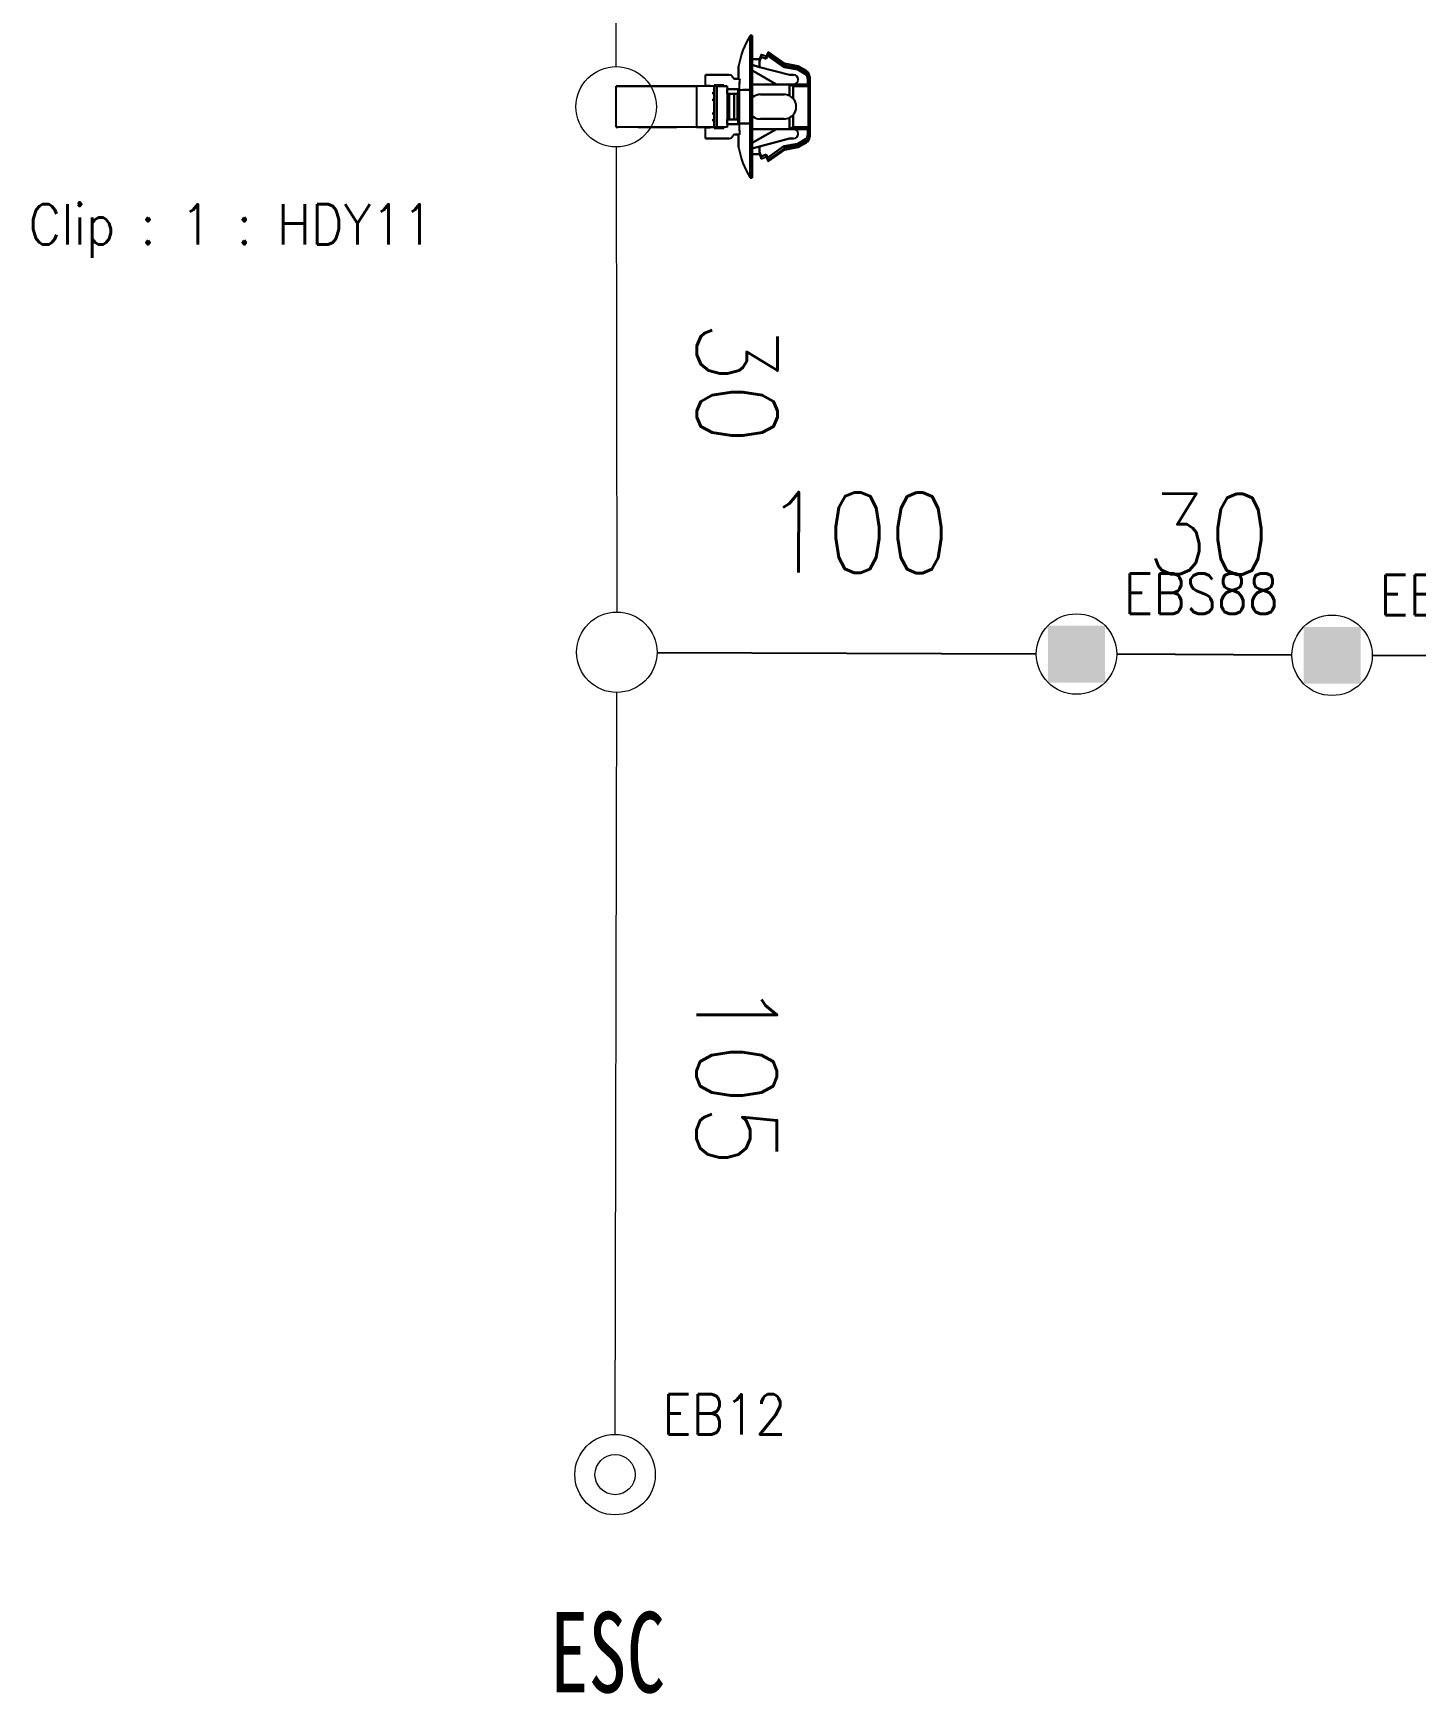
# Model space of a CAD drawing. Header units: inches. Extents: x 47316 to 59086, y 3141 to 11743.
# Drawn here: x 54263.9 to 54349.8, y 9567 to 9670.2 of the extents above; entities that cross this region are included whole.
import ezdxf

# ---------------------------------------------------------------- set-up
doc = ezdxf.new("R2010")
doc.units = ezdxf.units.IN
doc.header["$MEASUREMENT"] = 0
doc.styles.add('MtX_FangSong_GB2312', font='')
doc.styles.get("Standard").update_dxf_attribs({"font": ''})
doc.styles.get('MtX_FangSong_GB2312').set_extended_font_data('FangSong_GB2312')
doc.styles.get('Standard').set_extended_font_data('SimSun')
doc.linetypes.add('_VH_FELT_TAPE', pattern='A,0.4,-0.7,["FELT",Standard,S=0.3,R=0,X=-0.5,Y=-0.15],-0.7', length=1.8)

msp = doc.modelspace()

# ---------------------------------------------------------------- linework, layer by layer
at = {"color": 0, "linetype": '_VH_FELT_TAPE', "lineweight": 15, "ltscale": 5}
for p, q in [((54300.08, 9668.14), (54300.01, 9697.7)), ((54300.08, 9663.14), (54300.12, 9634.23)), ((54300.01, 9583.11), (54300.12, 9629.23))]:
    msp.add_line(p, q, dxfattribs=at)
at = {"color": 7, "ltscale": 0.2}
for p, q in [((54308.4, 9666.69), (54308.4, 9670.06)), ((54308.4, 9666.69), (54308.4, 9670.06)), ((54308.53, 9666.69), (54308.53, 9670.06)), ((54308.53, 9670.06), (54308.53, 9666.69)), ((54308.4, 9661.22), (54308.4, 9664.59)), ((54308.4, 9664.59), (54308.4, 9661.22)), ((54308.53, 9664.59), (54308.53, 9661.22)), ((54308.53, 9664.59), (54308.53, 9661.22))]:
    msp.add_line(p, q, dxfattribs=at)
at = {"color": 7, "ltscale": 0.0075}
for p, q in [((54308.4, 9670.06), (54308.53, 9670.06)), ((54308.53, 9670.06), (54308.4, 9670.06)), ((54311.98, 9667.38), (54312.11, 9667.38)), ((54311.98, 9667.38), (54312.11, 9667.38)), ((54312.11, 9667.03), (54311.98, 9667.03)), ((54306.17, 9666.48), (54306.05, 9666.48)), ((54306.05, 9666.48), (54306.17, 9666.48)), ((54306.05, 9666.06), (54306.17, 9666.06)), ((54306.17, 9666.06), (54306.05, 9666.06)), ((54308.4, 9666.69), (54308.53, 9666.69)), ((54308.53, 9666.69), (54308.4, 9666.69)), ((54306.17, 9665.22), (54306.05, 9665.22)), ((54306.05, 9665.22), (54306.17, 9665.22)), ((54306.05, 9664.8), (54306.17, 9664.8)), ((54306.17, 9664.8), (54306.05, 9664.8)), ((54308.53, 9664.59), (54308.4, 9664.59)), ((54308.4, 9664.59), (54308.53, 9664.59)), ((54312.11, 9663.9), (54311.98, 9663.9)), ((54312.11, 9663.9), (54311.98, 9663.9)), ((54308.4, 9661.22), (54308.53, 9661.22)), ((54308.53, 9661.22), (54308.4, 9661.22))]:
    msp.add_line(p, q, dxfattribs=at)
at = {"color": 7, "ltscale": 0.087396}
for p, q in [((54308.53, 9670.06), (54308.53, 9668.59)), ((54308.53, 9661.22), (54308.53, 9662.69)), ((54308.53, 9661.22), (54308.53, 9662.69))]:
    msp.add_line(p, q, dxfattribs=at)
at = {"color": 7, "ltscale": 0.0875}
for p, q in [((54308.53, 9668.59), (54308.53, 9670.06)), ((54310.51, 9666.4), (54309.04, 9666.4)), ((54309.04, 9666.4), (54310.51, 9666.4)), ((54309.04, 9664.88), (54310.51, 9664.88)), ((54310.51, 9664.88), (54309.04, 9664.88)), ((54310.51, 9664.88), (54309.04, 9664.88))]:
    msp.add_line(p, q, dxfattribs=at)
at = {"color": 7, "ltscale": 0.047501}
for p, q in [((54307.69, 9668.17), (54307.69, 9667.37)), ((54307.69, 9667.37), (54307.69, 9668.17)), ((54307.69, 9663.92), (54307.69, 9663.12)), ((54307.69, 9663.12), (54307.69, 9663.92))]:
    msp.add_line(p, q, dxfattribs=at)
at = {"color": 7, "ltscale": 0.027499}
for p, q in [((54308.99, 9668.59), (54308.53, 9668.59)), ((54308.53, 9668.59), (54308.99, 9668.59)), ((54308.99, 9662.7), (54308.53, 9662.7)), ((54308.53, 9662.7), (54308.99, 9662.7))]:
    msp.add_line(p, q, dxfattribs=at)
at = {"color": 7, "ltscale": 0.028456}
for p, q in [((54308.99, 9668.11), (54308.53, 9668.24)), ((54308.53, 9668.24), (54308.99, 9668.11)), ((54308.99, 9663.17), (54308.53, 9663.05)), ((54308.53, 9663.05), (54308.99, 9663.17))]:
    msp.add_line(p, q, dxfattribs=at)
at = {"color": 7, "ltscale": 0.020602}
for p, q in [((54308.53, 9668.24), (54308.53, 9667.89)), ((54308.53, 9663.05), (54308.53, 9663.39)), ((54308.53, 9663.05), (54308.53, 9663.39))]:
    msp.add_line(p, q, dxfattribs=at)
at = {"color": 7, "ltscale": 0.020749}
msp.add_line((54308.53, 9667.89), (54308.53, 9668.24), dxfattribs=at)
at = {"color": 7, "ltscale": 0.018183}
msp.add_line((54309.08, 9668.88), (54308.99, 9668.59), dxfattribs=at)
at = {"color": 7, "ltscale": 0.018199}
for p, q in [((54308.99, 9668.45), (54309.08, 9668.74)), ((54309.08, 9668.74), (54308.99, 9668.45)), ((54308.99, 9662.84), (54309.08, 9662.54)), ((54309.08, 9662.54), (54308.99, 9662.84))]:
    msp.add_line(p, q, dxfattribs=at)
at = {"color": 7, "ltscale": 0.000342}
for p, q in [((54308.99, 9668.58), (54308.99, 9668.59)), ((54308.99, 9662.7), (54308.99, 9662.7))]:
    msp.add_line(p, q, dxfattribs=at)
at = {"color": 7, "ltscale": 0.006641}
msp.add_line((54308.99, 9668.59), (54308.99, 9668.48), dxfattribs=at)
at = {"color": 7, "ltscale": 0.002142}
msp.add_line((54308.99, 9668.55), (54308.99, 9668.59), dxfattribs=at)
at = {"color": 7, "ltscale": 0.00033}
for p, q in [((54308.99, 9668.59), (54308.99, 9668.58)), ((54308.99, 9662.7), (54308.99, 9662.7)), ((54309.39, 9662.53), (54309.39, 9662.53))]:
    msp.add_line(p, q, dxfattribs=at)
at = {"color": 7, "ltscale": 0.002136}
msp.add_line((54308.99, 9668.59), (54308.99, 9668.55), dxfattribs=at)
at = {"color": 7, "ltscale": 0.001825}
msp.add_line((54308.99, 9668.58), (54308.99, 9668.55), dxfattribs=at)
at = {"color": 7, "ltscale": 0.003674}
for p, q in [((54308.99, 9668.52), (54308.99, 9668.58)), ((54308.99, 9662.7), (54308.99, 9662.76))]:
    msp.add_line(p, q, dxfattribs=at)
at = {"color": 7, "ltscale": 0.006299}
msp.add_line((54308.99, 9668.45), (54308.99, 9668.55), dxfattribs=at)
at = {"color": 7, "ltscale": 0.006305}
msp.add_line((54308.99, 9668.55), (54308.99, 9668.45), dxfattribs=at)
at = {"color": 7, "ltscale": 0.00329}
msp.add_line((54308.99, 9668.47), (54308.99, 9668.52), dxfattribs=at)
at = {"color": 7, "ltscale": 0.019785}
for p, q in [((54308.99, 9668.11), (54308.99, 9668.45)), ((54308.99, 9668.45), (54308.99, 9668.11)), ((54308.99, 9663.17), (54308.99, 9662.84)), ((54308.99, 9662.84), (54308.99, 9663.17))]:
    msp.add_line(p, q, dxfattribs=at)
at = {"color": 7, "ltscale": 0.11383}
for p, q in [((54310.85, 9667.62), (54308.99, 9668.11)), ((54308.99, 9668.11), (54310.85, 9667.62)), ((54310.85, 9663.66), (54308.99, 9663.17)), ((54308.99, 9663.17), (54310.85, 9663.66))]:
    msp.add_line(p, q, dxfattribs=at)
at = {"color": 7, "ltscale": 0.008429}
for p, q in [((54309.08, 9668.74), (54309.08, 9668.88)), ((54309.39, 9662.67), (54309.39, 9662.53))]:
    msp.add_line(p, q, dxfattribs=at)
at = {"color": 7, "ltscale": 0.020195}
for p, q in [((54309.39, 9668.76), (54309.08, 9668.88)), ((54309.08, 9668.74), (54309.39, 9668.62)), ((54309.39, 9668.62), (54309.08, 9668.74)), ((54309.08, 9662.54), (54309.39, 9662.67)), ((54309.39, 9662.67), (54309.08, 9662.54)), ((54309.08, 9662.4), (54309.39, 9662.53))]:
    msp.add_line(p, q, dxfattribs=at)
at = {"color": 7, "ltscale": 0.008438}
msp.add_line((54309.08, 9668.88), (54309.08, 9668.74), dxfattribs=at)
at = {"color": 7, "ltscale": 0.002185}
msp.add_line((54309.08, 9668.81), (54309.08, 9668.85), dxfattribs=at)
at = {"color": 7, "ltscale": 0.019}
msp.add_line((54309.52, 9669.05), (54309.39, 9668.76), dxfattribs=at)
at = {"color": 7, "ltscale": 0.013619}
for p, q in [((54309.39, 9668.62), (54309.48, 9668.83)), ((54309.48, 9668.83), (54309.39, 9668.62)), ((54309.39, 9662.67), (54309.48, 9662.46)), ((54309.48, 9662.46), (54309.39, 9662.67))]:
    msp.add_line(p, q, dxfattribs=at)
at = {"color": 7, "ltscale": 0.0009}
msp.add_line((54309.39, 9668.74), (54309.39, 9668.76), dxfattribs=at)
at = {"color": 7, "ltscale": 0.000912}
for p, q in [((54309.39, 9668.76), (54309.39, 9668.74)), ((54309.08, 9662.42), (54309.08, 9662.4))]:
    msp.add_line(p, q, dxfattribs=at)
at = {"color": 7, "ltscale": 0.002856}
msp.add_line((54309.39, 9668.75), (54309.39, 9668.7), dxfattribs=at)
at = {"color": 7, "ltscale": 0.002869}
msp.add_line((54309.39, 9668.7), (54309.39, 9668.75), dxfattribs=at)
at = {"color": 7, "ltscale": 0.002832}
msp.add_line((54309.39, 9668.69), (54309.39, 9668.74), dxfattribs=at)
at = {"color": 7, "ltscale": 0.00282}
for p, q in [((54309.39, 9668.74), (54309.39, 9668.69)), ((54309.08, 9662.46), (54309.08, 9662.42))]:
    msp.add_line(p, q, dxfattribs=at)
at = {"color": 7, "ltscale": 0.004715}
msp.add_line((54309.39, 9668.62), (54309.39, 9668.69), dxfattribs=at)
at = {"color": 7, "ltscale": 0.004687}
msp.add_line((54309.39, 9668.69), (54309.39, 9668.62), dxfattribs=at)
at = {"color": 7, "ltscale": 0.074459}
for p, q in [((54309.48, 9668.83), (54310.5, 9668.1)), ((54310.5, 9668.1), (54309.48, 9668.83)), ((54309.48, 9662.46), (54310.5, 9663.19)), ((54310.5, 9663.19), (54309.48, 9662.46))]:
    msp.add_line(p, q, dxfattribs=at)
at = {"color": 7, "ltscale": 0.000903}
msp.add_line((54309.52, 9669.05), (54309.52, 9669.04), dxfattribs=at)
at = {"color": 7, "ltscale": 4.3e-05}
msp.add_line((54309.52, 9669.05), (54309.52, 9669.05), dxfattribs=at)
at = {"color": 7, "ltscale": 0.075271}
for p, q in [((54310.55, 9668.32), (54309.52, 9669.05)), ((54309.52, 9668.95), (54310.55, 9668.21)), ((54310.55, 9668.21), (54309.52, 9668.95)), ((54310.55, 9663.07), (54309.52, 9662.34)), ((54309.52, 9662.23), (54310.55, 9662.97))]:
    msp.add_line(p, q, dxfattribs=at)
at = {"color": 7, "ltscale": 4.9e-05}
msp.add_line((54309.52, 9669.05), (54309.52, 9669.05), dxfattribs=at)
at = {"color": 7, "ltscale": 0.000916}
msp.add_line((54309.52, 9669.05), (54309.52, 9669.04), dxfattribs=at)
at = {"color": 7, "ltscale": 0.005222}
msp.add_line((54309.52, 9669.04), (54309.52, 9668.95), dxfattribs=at)
at = {"color": 7, "ltscale": 0.005249}
msp.add_line((54309.52, 9669.04), (54309.52, 9668.95), dxfattribs=at)
at = {"color": 7, "ltscale": 0.004321}
for p, q in [((54310.53, 9668.16), (54310.5, 9668.1)), ((54310.5, 9668.1), (54310.53, 9668.16)), ((54310.5, 9663.19), (54310.53, 9663.12)), ((54310.53, 9663.12), (54310.5, 9663.19))]:
    msp.add_line(p, q, dxfattribs=at)
at = {"color": 7, "ltscale": 0.051095}
for p, q in [((54310.5, 9668.1), (54311.35, 9667.95)), ((54311.35, 9667.95), (54310.5, 9668.1)), ((54310.5, 9663.19), (54311.35, 9663.34)), ((54311.35, 9663.34), (54310.5, 9663.19))]:
    msp.add_line(p, q, dxfattribs=at)
at = {"color": 7, "ltscale": 0.002621}
for p, q in [((54310.55, 9668.21), (54310.53, 9668.17)), ((54310.53, 9668.17), (54310.55, 9668.21)), ((54310.53, 9663.12), (54310.55, 9663.08)), ((54310.55, 9663.08), (54310.53, 9663.12))]:
    msp.add_line(p, q, dxfattribs=at)
at = {"color": 7, "ltscale": 0.000205}
for p, q in [((54310.53, 9668.17), (54310.53, 9668.16)), ((54310.53, 9668.16), (54310.53, 9668.17)), ((54310.53, 9663.12), (54310.53, 9663.12)), ((54310.53, 9663.12), (54310.53, 9663.12))]:
    msp.add_line(p, q, dxfattribs=at)
at = {"color": 7, "ltscale": 0.006168}
for p, q in [((54310.55, 9668.21), (54310.55, 9668.32)), ((54310.55, 9668.32), (54310.55, 9668.21))]:
    msp.add_line(p, q, dxfattribs=at)
at = {"color": 7, "ltscale": 0.05076}
for p, q in [((54311.39, 9668.17), (54310.55, 9668.32)), ((54310.55, 9662.97), (54311.39, 9663.12))]:
    msp.add_line(p, q, dxfattribs=at)
at = {"color": 7, "ltscale": 0.050773}
for p, q in [((54310.55, 9668.21), (54311.39, 9668.06)), ((54311.39, 9668.06), (54310.55, 9668.21)), ((54311.39, 9663.22), (54310.55, 9663.08))]:
    msp.add_line(p, q, dxfattribs=at)
at = {"color": 7, "ltscale": 0.002806}
for p, q in [((54311.39, 9668.06), (54311.38, 9668.02)), ((54311.38, 9663.27), (54311.39, 9663.22))]:
    msp.add_line(p, q, dxfattribs=at)
at = {"color": 7, "ltscale": 0.00266}
for p, q in [((54311.38, 9668.02), (54311.39, 9668.06)), ((54311.39, 9663.22), (54311.38, 9663.27))]:
    msp.add_line(p, q, dxfattribs=at)
at = {"color": 7, "ltscale": 0.006223}
for p, q in [((54311.39, 9668.17), (54311.39, 9668.06)), ((54311.39, 9668.17), (54311.39, 9668.06)), ((54311.39, 9663.12), (54311.39, 9663.22))]:
    msp.add_line(p, q, dxfattribs=at)
at = {"color": 7, "ltscale": 0.034946}
for p, q in [((54311.9, 9667.87), (54311.39, 9668.17)), ((54311.39, 9663.12), (54311.9, 9663.42))]:
    msp.add_line(p, q, dxfattribs=at)
at = {"color": 7, "ltscale": 0.034163}
for p, q in [((54311.39, 9668.06), (54311.89, 9667.77)), ((54311.89, 9663.51), (54311.39, 9663.22))]:
    msp.add_line(p, q, dxfattribs=at)
at = {"color": 7, "ltscale": 0.034208}
for p, q in [((54311.89, 9667.77), (54311.39, 9668.06)), ((54311.89, 9663.51), (54311.39, 9663.22))]:
    msp.add_line(p, q, dxfattribs=at)
at = {"color": 7, "ltscale": 0.000128}
for p, q in [((54311.39, 9668.06), (54311.39, 9668.06)), ((54311.39, 9663.22), (54311.39, 9663.22)), ((54311.39, 9663.22), (54311.39, 9663.22))]:
    msp.add_line(p, q, dxfattribs=at)
at = {"color": 7, "ltscale": 0.025}
for p, q in [((54306.05, 9667.62), (54305.63, 9667.62)), ((54306.17, 9666.06), (54306.17, 9666.48)), ((54306.17, 9666.06), (54306.17, 9666.48)), ((54306.17, 9666.06), (54306.17, 9666.48)), ((54306.17, 9664.8), (54306.17, 9665.22)), ((54306.17, 9664.8), (54306.17, 9665.22))]:
    msp.add_line(p, q, dxfattribs=at)
at = {"color": 7, "ltscale": 0.039999}
for p, q in [((54305.63, 9666.95), (54305.63, 9667.62)), ((54305.63, 9666.95), (54305.63, 9667.62)), ((54305.63, 9663.66), (54305.63, 9664.34)), ((54305.63, 9663.66), (54305.63, 9664.34))]:
    msp.add_line(p, q, dxfattribs=at)
at = {"color": 7, "ltscale": 0.022501}
for p, q in [((54305.63, 9667.62), (54306, 9667.62)), ((54305.63, 9667.62), (54306, 9667.62)), ((54305.63, 9663.66), (54306, 9663.66)), ((54306, 9663.66), (54305.63, 9663.66))]:
    msp.add_line(p, q, dxfattribs=at)
at = {"color": 7, "ltscale": 0.064999}
for p, q in [((54306, 9667.62), (54307.1, 9667.62)), ((54306, 9667.62), (54307.1, 9667.62)), ((54306, 9663.66), (54307.1, 9663.66)), ((54307.1, 9663.66), (54306, 9663.66))]:
    msp.add_line(p, q, dxfattribs=at)
at = {"color": 7, "ltscale": 0.0625}
msp.add_line((54307.1, 9667.62), (54306.05, 9667.62), dxfattribs=at)
at = {"color": 7, "ltscale": 0.013786}
msp.add_line((54307.69, 9667.37), (54307.46, 9667.37), dxfattribs=at)
at = {"color": 7, "ltscale": 0.017471}
for p, q in [((54307.75, 9667.37), (54307.46, 9667.37)), ((54307.75, 9663.92), (54307.46, 9663.92))]:
    msp.add_line(p, q, dxfattribs=at)
at = {"color": 7, "ltscale": 0.017476}
for p, q in [((54307.46, 9667.37), (54307.75, 9667.37)), ((54307.46, 9663.92), (54307.75, 9663.92))]:
    msp.add_line(p, q, dxfattribs=at)
at = {"color": 7, "ltscale": 0.00369}
for p, q in [((54307.75, 9667.37), (54307.69, 9667.37)), ((54307.69, 9663.92), (54307.75, 9663.92))]:
    msp.add_line(p, q, dxfattribs=at)
at = {"color": 7, "ltscale": 0.015289}
msp.add_line((54308.75, 9667.76), (54308.53, 9667.89), dxfattribs=at)
at = {"color": 7, "ltscale": 0.015242}
for p, q in [((54308.53, 9667.89), (54308.75, 9667.76)), ((54308.75, 9663.52), (54308.53, 9663.4))]:
    msp.add_line(p, q, dxfattribs=at)
at = {"color": 7, "ltscale": 0.089999}
for p, q in [((54308.53, 9667.03), (54310.05, 9667.03)), ((54310.05, 9667.03), (54308.53, 9667.03)), ((54310.05, 9664.25), (54308.53, 9664.25)), ((54308.53, 9664.25), (54310.05, 9664.25))]:
    msp.add_line(p, q, dxfattribs=at)
at = {"color": 7, "ltscale": 0.02697}
msp.add_line((54309.15, 9667.54), (54308.75, 9667.76), dxfattribs=at)
at = {"color": 7, "ltscale": 0.026985}
for p, q in [((54308.75, 9667.76), (54309.15, 9667.54)), ((54309.15, 9663.75), (54308.75, 9663.52))]:
    msp.add_line(p, q, dxfattribs=at)
at = {"color": 7, "ltscale": 0.065039}
msp.add_line((54310.05, 9667.03), (54309.09, 9667.57), dxfattribs=at)
at = {"color": 7, "ltscale": 0.06116}
msp.add_line((54310.05, 9667.03), (54309.15, 9667.54), dxfattribs=at)
at = {"color": 7, "ltscale": 0.061156}
for p, q in [((54309.15, 9667.54), (54310.05, 9667.03)), ((54310.05, 9664.25), (54309.15, 9663.75))]:
    msp.add_line(p, q, dxfattribs=at)
at = {"color": 7, "ltscale": 0.040697}
msp.add_line((54309.89, 9667.03), (54309.2, 9667.03), dxfattribs=at)
at = {"color": 7, "ltscale": 0.040701}
msp.add_line((54309.2, 9667.03), (54309.89, 9667.03), dxfattribs=at)
at = {"color": 7, "ltscale": 0.039936}
for p, q in [((54310.05, 9667.03), (54310.72, 9667.03)), ((54310.72, 9667.03), (54310.05, 9667.03)), ((54310.72, 9664.25), (54310.05, 9664.25)), ((54310.05, 9664.25), (54310.72, 9664.25))]:
    msp.add_line(p, q, dxfattribs=at)
at = {"color": 7, "ltscale": 0.048712}
msp.add_line((54310.87, 9667.03), (54310.05, 9667.03), dxfattribs=at)
at = {"color": 7, "ltscale": 0.082565}
for p, q in [((54312.11, 9667.03), (54310.72, 9667.03)), ((54310.72, 9667.03), (54312.11, 9667.03)), ((54310.72, 9664.25), (54312.11, 9664.25)), ((54312.11, 9664.25), (54310.72, 9664.25))]:
    msp.add_line(p, q, dxfattribs=at)
at = {"color": 7, "ltscale": 0.014999}
for p, q in [((54311.1, 9667.62), (54310.85, 9667.62)), ((54310.85, 9667.62), (54311.1, 9667.62)), ((54311.1, 9663.66), (54310.85, 9663.66)), ((54311.1, 9663.66), (54310.85, 9663.66)), ((54310.85, 9663.66), (54311.1, 9663.66))]:
    msp.add_line(p, q, dxfattribs=at)
at = {"color": 7, "ltscale": 0.041339}
for p, q in [((54310.86, 9667.01), (54310.86, 9666.31)), ((54310.86, 9666.31), (54310.86, 9667.01)), ((54310.86, 9664.97), (54310.86, 9664.27)), ((54310.86, 9664.27), (54310.86, 9664.97))]:
    msp.add_line(p, q, dxfattribs=at)
at = {"color": 7, "ltscale": 0.002634}
for p, q in [((54310.86, 9667.01), (54310.9, 9666.99)), ((54310.9, 9664.29), (54310.86, 9664.27))]:
    msp.add_line(p, q, dxfattribs=at)
at = {"color": 7, "ltscale": 0.002635}
for p, q in [((54310.9, 9666.99), (54310.86, 9667.01)), ((54310.86, 9664.27), (54310.9, 9664.29))]:
    msp.add_line(p, q, dxfattribs=at)
at = {"color": 7, "ltscale": 0.008279}
msp.add_line((54311.01, 9667.03), (54310.87, 9667.03), dxfattribs=at)
at = {"color": 7, "ltscale": 0.005516}
msp.add_line((54311.1, 9667.03), (54311.01, 9667.03), dxfattribs=at)
at = {"color": 7, "ltscale": 0.052501}
msp.add_line((54311.98, 9667.03), (54311.1, 9667.03), dxfattribs=at)
at = {"color": 7, "ltscale": 0.004276}
for p, q in [((54311.38, 9668.02), (54311.35, 9667.95)), ((54311.35, 9667.95), (54311.38, 9668.02)), ((54311.38, 9663.27), (54311.35, 9663.34)), ((54311.35, 9663.34), (54311.38, 9663.27))]:
    msp.add_line(p, q, dxfattribs=at)
at = {"color": 7, "ltscale": 0.0329}
for p, q in [((54311.35, 9667.95), (54311.83, 9667.67)), ((54311.83, 9667.67), (54311.35, 9667.95)), ((54311.35, 9663.34), (54311.83, 9663.62)), ((54311.83, 9663.62), (54311.35, 9663.34))]:
    msp.add_line(p, q, dxfattribs=at)
at = {"color": 7, "ltscale": 0.007092}
for p, q in [((54311.83, 9667.67), (54311.89, 9667.77)), ((54311.89, 9667.77), (54311.83, 9667.67)), ((54311.89, 9663.51), (54311.83, 9663.62)), ((54311.83, 9663.62), (54311.89, 9663.51))]:
    msp.add_line(p, q, dxfattribs=at)
at = {"color": 7, "ltscale": 0.005864}
msp.add_line((54311.9, 9667.87), (54311.89, 9667.77), dxfattribs=at)
at = {"color": 7, "ltscale": 0.005865}
for p, q in [((54311.9, 9667.87), (54311.89, 9667.77)), ((54311.89, 9663.51), (54311.9, 9663.42))]:
    msp.add_line(p, q, dxfattribs=at)
at = {"color": 7, "ltscale": 0.020941}
for p, q in [((54311.98, 9667.38), (54311.98, 9667.03)), ((54311.98, 9667.03), (54311.98, 9667.38)), ((54312.11, 9667.03), (54312.11, 9667.38)), ((54312.11, 9667.38), (54312.11, 9667.03)), ((54311.98, 9663.9), (54311.98, 9664.25)), ((54311.98, 9664.25), (54311.98, 9663.9)), ((54312.11, 9663.9), (54312.11, 9664.25)), ((54312.11, 9664.25), (54312.11, 9663.9))]:
    msp.add_line(p, q, dxfattribs=at)
at = {"color": 7, "ltscale": 0.015717}
msp.add_line((54312.11, 9667.51), (54312.11, 9667.24), dxfattribs=at)
at = {"color": 7, "ltscale": 0.015729}
msp.add_line((54312.11, 9667.24), (54312.11, 9667.51), dxfattribs=at)
at = {"color": 7, "ltscale": 0.012512}
for p, q in [((54312.11, 9667.03), (54312.11, 9667.24)), ((54312.11, 9664.04), (54312.11, 9664.25))]:
    msp.add_line(p, q, dxfattribs=at)
at = {"color": 7, "ltscale": 0.000995}
for p, q in [((54312.11, 9667.01), (54312.11, 9667.03)), ((54312.11, 9667.03), (54312.11, 9667.01)), ((54312.11, 9664.25), (54312.11, 9664.27)), ((54312.11, 9664.27), (54312.11, 9664.25))]:
    msp.add_line(p, q, dxfattribs=at)
at = {"color": 7, "ltscale": 0.163214}
msp.add_line((54312.11, 9664.27), (54312.11, 9667.02), dxfattribs=at)
at = {"color": 7, "ltscale": 0.163013}
msp.add_line((54312.11, 9667.01), (54312.11, 9664.27), dxfattribs=at)
at = {"color": 7, "ltscale": 0.378897}
msp.add_line((54300.08, 9666.91), (54305.08, 9666.91), dxfattribs=at)
at = {"color": 7, "ltscale": 0.15}
for p, q in [((54300.08, 9664.38), (54300.08, 9666.91)), ((54305.08, 9666.91), (54305.08, 9664.38)), ((54305.08, 9666.91), (54305.08, 9664.38)), ((54306.34, 9664.38), (54306.34, 9666.91)), ((54306.34, 9666.91), (54306.34, 9664.38)), ((54306.97, 9666.91), (54306.97, 9664.38)), ((54306.97, 9666.91), (54306.97, 9664.38)), ((54312.04, 9664.38), (54312.04, 9666.91)), ((54312.04, 9666.91), (54312.04, 9664.38))]:
    msp.add_line(p, q, dxfattribs=at)
at = {"color": 7, "ltscale": 0.215019}
msp.add_line((54303.52, 9666.91), (54300.08, 9666.91), dxfattribs=at)
at = {"color": 7, "ltscale": 0.315749}
msp.add_line((54300.08, 9666.91), (54304.65, 9666.91), dxfattribs=at)
at = {"color": 7, "ltscale": 0.378905}
msp.add_line((54305.08, 9666.91), (54300.08, 9666.91), dxfattribs=at)
at = {"color": 7, "ltscale": 0.315758}
msp.add_line((54300.08, 9666.91), (54304.65, 9666.91), dxfattribs=at)
at = {"color": 7, "ltscale": 0.179182}
msp.add_line((54303.35, 9666.91), (54300.33, 9666.91), dxfattribs=at)
at = {"color": 7, "ltscale": 0.026669}
for p, q in [((54303.35, 9666.91), (54303.8, 9666.91)), ((54303.8, 9666.91), (54303.35, 9666.91)), ((54303.52, 9666.91), (54303.97, 9666.91))]:
    msp.add_line(p, q, dxfattribs=at)
at = {"color": 7, "ltscale": 0.108633}
msp.add_line((54305.63, 9666.91), (54303.8, 9666.91), dxfattribs=at)
at = {"color": 7, "ltscale": 0.076392}
msp.add_line((54305.08, 9666.91), (54303.8, 9666.91), dxfattribs=at)
at = {"color": 7, "ltscale": 0.098454}
msp.add_line((54305.63, 9666.91), (54303.97, 9666.91), dxfattribs=at)
at = {"color": 7, "ltscale": 0.057913}
msp.add_line((54305.63, 9666.91), (54304.65, 9666.91), dxfattribs=at)
at = {"color": 7, "ltscale": 0.0644}
for p, q in [((54306.17, 9666.91), (54305.08, 9666.91)), ((54306.17, 9666.91), (54305.08, 9666.91)), ((54305.08, 9664.38), (54306.17, 9664.38)), ((54306.17, 9664.38), (54305.08, 9664.38))]:
    msp.add_line(p, q, dxfattribs=at)
at = {"color": 7, "ltscale": 0.0175}
for p, q in [((54305.63, 9666.95), (54305.92, 9666.95)), ((54305.63, 9666.95), (54305.92, 9666.95)), ((54305.92, 9666.95), (54305.63, 9666.95)), ((54305.63, 9664.34), (54305.92, 9664.34)), ((54305.92, 9664.34), (54305.63, 9664.34))]:
    msp.add_line(p, q, dxfattribs=at)
at = {"color": 7, "ltscale": 0.002499}
for p, q in [((54305.63, 9666.91), (54305.63, 9666.95)), ((54305.92, 9666.95), (54305.92, 9666.91)), ((54305.92, 9666.91), (54305.92, 9666.95)), ((54306.17, 9666.99), (54306.17, 9666.95)), ((54306.17, 9666.99), (54306.17, 9666.95)), ((54306.72, 9666.95), (54306.72, 9666.91)), ((54306.72, 9666.91), (54306.72, 9666.95)), ((54306.72, 9666.95), (54306.72, 9666.91)), ((54305.63, 9664.34), (54305.63, 9664.38)), ((54305.92, 9664.38), (54305.92, 9664.34)), ((54305.92, 9664.34), (54305.92, 9664.38)), ((54306.17, 9664.3), (54306.17, 9664.34)), ((54306.17, 9664.34), (54306.17, 9664.3)), ((54306.17, 9664.34), (54306.17, 9664.3)), ((54306.72, 9664.38), (54306.72, 9664.34)), ((54306.72, 9664.34), (54306.72, 9664.38)), ((54306.72, 9664.38), (54306.72, 9664.34))]:
    msp.add_line(p, q, dxfattribs=at)
at = {"color": 7, "ltscale": 2.6e-05}
for p, q in [((54305.63, 9666.95), (54305.63, 9666.95)), ((54305.63, 9664.34), (54305.63, 9664.34))]:
    msp.add_line(p, q, dxfattribs=at)
at = {"color": 7, "ltscale": 0.000629}
msp.add_line((54306.17, 9666.98), (54306.17, 9666.99), dxfattribs=at)
at = {"color": 7, "ltscale": 0.035001}
for p, q in [((54306.17, 9666.99), (54306.76, 9666.99)), ((54306.76, 9666.99), (54306.17, 9666.99)), ((54308.53, 9666.69), (54307.94, 9666.69)), ((54308.53, 9666.69), (54307.94, 9666.69)), ((54306.76, 9664.3), (54306.17, 9664.3)), ((54306.76, 9664.3), (54306.17, 9664.3)), ((54306.17, 9664.3), (54306.76, 9664.3))]:
    msp.add_line(p, q, dxfattribs=at)
at = {"color": 7, "ltscale": 0.154999}
for p, q in [((54306.17, 9666.95), (54306.17, 9664.34)), ((54306.17, 9664.34), (54306.17, 9666.95))]:
    msp.add_line(p, q, dxfattribs=at)
at = {"color": 7, "ltscale": 0.032501}
for p, q in [((54306.17, 9666.95), (54306.72, 9666.95)), ((54306.17, 9666.95), (54306.72, 9666.95)), ((54306.17, 9664.34), (54306.72, 9664.34)), ((54306.72, 9664.34), (54306.17, 9664.34))]:
    msp.add_line(p, q, dxfattribs=at)
at = {"color": 7, "ltscale": 0.021939}
msp.add_line((54306.17, 9666.95), (54306.54, 9666.95), dxfattribs=at)
at = {"color": 7, "ltscale": 0.000322}
msp.add_line((54306.17, 9666.06), (54306.17, 9666.06), dxfattribs=at)
at = {"color": 7, "ltscale": 0.0375}
for p, q in [((54306.34, 9666.91), (54306.97, 9666.91)), ((54306.97, 9666.91), (54306.34, 9666.91)), ((54306.97, 9664.38), (54306.34, 9664.38)), ((54306.97, 9664.38), (54306.34, 9664.38))]:
    msp.add_line(p, q, dxfattribs=at)
at = {"color": 7, "ltscale": 0.010562}
msp.add_line((54306.72, 9666.95), (54306.54, 9666.95), dxfattribs=at)
at = {"color": 7, "ltscale": 0.002502}
msp.add_line((54306.76, 9666.91), (54306.72, 9666.91), dxfattribs=at)
at = {"color": 7, "ltscale": 0.004999}
for p, q in [((54306.76, 9666.99), (54306.76, 9666.91)), ((54306.76, 9666.91), (54306.76, 9666.99)), ((54306.76, 9664.38), (54306.76, 9664.3)), ((54306.76, 9664.3), (54306.76, 9664.38))]:
    msp.add_line(p, q, dxfattribs=at)
at = {"color": 7, "ltscale": 0.040002}
for p, q in [((54306.97, 9666.74), (54307.65, 9666.74)), ((54307.65, 9666.74), (54306.97, 9666.74)), ((54307.65, 9664.55), (54306.97, 9664.55)), ((54307.65, 9664.55), (54306.97, 9664.55)), ((54306.97, 9664.55), (54307.65, 9664.55))]:
    msp.add_line(p, q, dxfattribs=at)
at = {"color": 7, "ltscale": 0.017502}
for p, q in [((54306.97, 9666.44), (54306.97, 9666.74)), ((54306.97, 9664.55), (54306.97, 9664.84))]:
    msp.add_line(p, q, dxfattribs=at)
at = {"color": 7, "ltscale": 0.00087}
for p, q in [((54306.99, 9666.44), (54306.97, 9666.44)), ((54306.97, 9666.44), (54306.99, 9666.44)), ((54306.99, 9664.84), (54306.97, 9664.84)), ((54306.97, 9664.84), (54306.99, 9664.84))]:
    msp.add_line(p, q, dxfattribs=at)
at = {"color": 7, "ltscale": 0.023952}
msp.add_line((54307.38, 9666.44), (54306.97, 9666.44), dxfattribs=at)
at = {"color": 7, "ltscale": 0.007443}
for p, q in [((54307.11, 9666.44), (54306.99, 9666.44)), ((54306.99, 9666.44), (54307.11, 9666.44)), ((54307.11, 9664.84), (54306.99, 9664.84)), ((54306.99, 9664.84), (54307.11, 9664.84))]:
    msp.add_line(p, q, dxfattribs=at)
at = {"color": 7, "ltscale": 0.095001}
for p, q in [((54306.99, 9666.44), (54306.99, 9664.84)), ((54306.99, 9664.84), (54306.99, 9666.44)), ((54307.11, 9666.44), (54307.11, 9664.84)), ((54307.11, 9664.84), (54307.11, 9666.44)), ((54307.41, 9664.84), (54307.41, 9666.44)), ((54307.41, 9666.44), (54307.41, 9664.84)), ((54307.62, 9664.84), (54307.62, 9666.44))]:
    msp.add_line(p, q, dxfattribs=at)
at = {"color": 7, "ltscale": 0.017839}
for p, q in [((54307.41, 9666.44), (54307.11, 9666.44)), ((54307.11, 9666.44), (54307.41, 9666.44)), ((54307.41, 9664.84), (54307.11, 9664.84)), ((54307.11, 9664.84), (54307.41, 9664.84))]:
    msp.add_line(p, q, dxfattribs=at)
at = {"color": 7, "ltscale": 0.014789}
msp.add_line((54307.4, 9666.44), (54307.65, 9666.44), dxfattribs=at)
at = {"color": 7, "ltscale": 0.013841}
for p, q in [((54307.65, 9666.44), (54307.41, 9666.44)), ((54307.41, 9664.84), (54307.65, 9664.84))]:
    msp.add_line(p, q, dxfattribs=at)
at = {"color": 7, "ltscale": 0.012407}
for p, q in [((54307.62, 9666.44), (54307.41, 9666.44)), ((54307.62, 9664.84), (54307.41, 9664.84))]:
    msp.add_line(p, q, dxfattribs=at)
at = {"color": 7, "ltscale": 0.129999}
for p, q in [((54307.65, 9666.74), (54307.65, 9664.55)), ((54307.65, 9664.55), (54307.65, 9666.74))]:
    msp.add_line(p, q, dxfattribs=at)
at = {"color": 7, "ltscale": 0.040567}
for p, q in [((54307.72, 9666.69), (54308.4, 9666.69)), ((54307.72, 9664.59), (54308.4, 9664.59))]:
    msp.add_line(p, q, dxfattribs=at)
at = {"color": 7, "ltscale": 0.125}
for p, q in [((54307.72, 9664.59), (54307.72, 9666.69)), ((54307.72, 9666.69), (54307.72, 9664.59)), ((54308.4, 9664.59), (54308.4, 9666.69)), ((54308.4, 9666.69), (54308.4, 9664.59)), ((54308.53, 9664.59), (54308.53, 9666.69)), ((54308.53, 9666.69), (54308.53, 9664.59))]:
    msp.add_line(p, q, dxfattribs=at)
at = {"color": 7, "ltscale": 0.040569}
for p, q in [((54307.72, 9666.69), (54308.4, 9666.69)), ((54308.4, 9664.59), (54307.72, 9664.59))]:
    msp.add_line(p, q, dxfattribs=at)
at = {"color": 7, "ltscale": 0.001863}
msp.add_line((54311.05, 9666.17), (54311.07, 9666.15), dxfattribs=at)
at = {"color": 7, "ltscale": 0.000505}
msp.add_line((54311.07, 9666.15), (54311.06, 9666.16), dxfattribs=at)
at = {"color": 7, "ltscale": 0.044711}
for p, q in [((54311.07, 9666.15), (54311.07, 9666.91)), ((54311.07, 9666.91), (54311.07, 9666.15)), ((54311.07, 9664.38), (54311.07, 9665.13)), ((54311.07, 9665.13), (54311.07, 9664.38))]:
    msp.add_line(p, q, dxfattribs=at)
at = {"color": 7, "ltscale": 0.057954}
for p, q in [((54311.07, 9666.91), (54312.04, 9666.91)), ((54312.04, 9666.91), (54311.07, 9666.91)), ((54312.04, 9664.38), (54311.07, 9664.38)), ((54311.07, 9664.38), (54312.04, 9664.38))]:
    msp.add_line(p, q, dxfattribs=at)
at = {"color": 7, "ltscale": 0.023056}
msp.add_line((54306.17, 9664.83), (54306.17, 9665.22), dxfattribs=at)
at = {"color": 7, "ltscale": 0.000598}
msp.add_line((54311.07, 9665.13), (54311.06, 9665.12), dxfattribs=at)
at = {"color": 7, "ltscale": 0.378893}
msp.add_line((54305.08, 9664.38), (54300.08, 9664.38), dxfattribs=at)
at = {"color": 7, "ltscale": 0.0272}
msp.add_line((54300.2, 9664.38), (54300.08, 9664.38), dxfattribs=at)
at = {"color": 7, "ltscale": 0.37888}
msp.add_line((54305.08, 9664.38), (54300.08, 9664.38), dxfattribs=at)
at = {"color": 7, "ltscale": 0.027199}
msp.add_line((54300.08, 9664.38), (54300.19, 9664.38), dxfattribs=at)
at = {"color": 7, "ltscale": 0.142593}
msp.add_line((54303.84, 9664.38), (54301.44, 9664.38), dxfattribs=at)
at = {"color": 7, "ltscale": 0.142589}
msp.add_line((54301.44, 9664.38), (54303.84, 9664.38), dxfattribs=at)
at = {"color": 7, "ltscale": 0.000368}
msp.add_line((54306.17, 9664.8), (54306.17, 9664.8), dxfattribs=at)
at = {"color": 7, "ltscale": 0.001447}
msp.add_line((54307.62, 9664.84), (54307.65, 9664.84), dxfattribs=at)
at = {"color": 7, "ltscale": 0.02751}
msp.add_line((54308.4, 9664.59), (54307.94, 9664.59), dxfattribs=at)
msp.add_line((54308.4, 9664.59), (54307.94, 9664.59), dxfattribs=at)
at = {"color": 7, "ltscale": 0.064963}
msp.add_line((54309.09, 9663.72), (54310.05, 9664.25), dxfattribs=at)
at = {"color": 7, "ltscale": 0.061161}
msp.add_line((54309.15, 9663.75), (54310.05, 9664.25), dxfattribs=at)
at = {"color": 7, "ltscale": 0.000399}
msp.add_line((54312.11, 9664.27), (54312.11, 9664.27), dxfattribs=at)
at = {"color": 7, "ltscale": 0.012915}
msp.add_line((54312.11, 9663.83), (54312.11, 9664.04), dxfattribs=at)
at = {"color": 7, "ltscale": 0.015215}
msp.add_line((54308.53, 9663.4), (54308.75, 9663.52), dxfattribs=at)
at = {"color": 7, "ltscale": 0.02701}
msp.add_line((54308.75, 9663.52), (54309.15, 9663.75), dxfattribs=at)
at = {"color": 7, "ltscale": 0.075264}
msp.add_line((54310.55, 9663.07), (54309.52, 9662.34), dxfattribs=at)
at = {"color": 7, "ltscale": 0.050769}
msp.add_line((54311.39, 9663.22), (54310.55, 9663.07), dxfattribs=at)
at = {"color": 7, "ltscale": 0.006165}
for p, q in [((54310.55, 9662.97), (54310.55, 9663.07)), ((54310.55, 9662.97), (54310.55, 9663.07)), ((54309.52, 9662.23), (54309.52, 9662.34))]:
    msp.add_line(p, q, dxfattribs=at)
at = {"color": 7, "ltscale": 0.006219}
msp.add_line((54311.39, 9663.22), (54311.39, 9663.12), dxfattribs=at)
at = {"color": 7, "ltscale": 0.00587}
msp.add_line((54311.9, 9663.42), (54311.89, 9663.51), dxfattribs=at)
at = {"color": 7, "ltscale": 0.004422}
msp.add_line((54312.11, 9663.9), (54312.11, 9663.83), dxfattribs=at)
at = {"color": 7, "ltscale": 0.006183}
msp.add_line((54312.11, 9663.8), (54312.11, 9663.9), dxfattribs=at)
at = {"color": 7, "ltscale": 0.007248}
msp.add_line((54312.11, 9663.9), (54312.11, 9663.78), dxfattribs=at)
at = {"color": 7, "ltscale": 0.001605}
msp.add_line((54312.11, 9663.81), (54312.11, 9663.78), dxfattribs=at)
at = {"color": 7, "ltscale": 0.008441}
for p, q in [((54308.99, 9662.7), (54308.99, 9662.84)), ((54308.99, 9662.84), (54308.99, 9662.7)), ((54309.39, 9662.53), (54309.39, 9662.67))]:
    msp.add_line(p, q, dxfattribs=at)
at = {"color": 7, "ltscale": 0.008432}
msp.add_line((54308.99, 9662.84), (54308.99, 9662.7), dxfattribs=at)
at = {"color": 7, "ltscale": 0.00434}
msp.add_line((54308.99, 9662.76), (54308.99, 9662.84), dxfattribs=at)
at = {"color": 7, "ltscale": 0.002209}
msp.add_line((54308.99, 9662.74), (54308.99, 9662.7), dxfattribs=at)
at = {"color": 7, "ltscale": 0.000286}
msp.add_line((54308.99, 9662.7), (54308.99, 9662.7), dxfattribs=at)
msp.add_line((54308.99, 9662.7), (54308.99, 9662.7), dxfattribs=at)
at = {"color": 7, "ltscale": 0.018174}
msp.add_line((54308.99, 9662.7), (54309.08, 9662.4), dxfattribs=at)
at = {"color": 7, "ltscale": 0.004681}
for p, q in [((54309.08, 9662.46), (54309.08, 9662.54)), ((54309.08, 9662.54), (54309.08, 9662.46))]:
    msp.add_line(p, q, dxfattribs=at)
at = {"color": 7, "ltscale": 0.002823}
msp.add_line((54309.08, 9662.42), (54309.08, 9662.46), dxfattribs=at)
at = {"color": 7, "ltscale": 0.000925}
msp.add_line((54309.08, 9662.4), (54309.08, 9662.42), dxfattribs=at)
at = {"color": 7, "ltscale": 0.004291}
msp.add_line((54309.39, 9662.6), (54309.39, 9662.67), dxfattribs=at)
at = {"color": 7, "ltscale": 0.003809}
msp.add_line((54309.39, 9662.53), (54309.39, 9662.6), dxfattribs=at)
at = {"color": 7, "ltscale": 0.001593}
msp.add_line((54309.39, 9662.56), (54309.39, 9662.53), dxfattribs=at)
at = {"color": 7, "ltscale": 0.000327}
msp.add_line((54309.39, 9662.53), (54309.39, 9662.53), dxfattribs=at)
at = {"color": 7, "ltscale": 0.019025}
msp.add_line((54309.39, 9662.53), (54309.52, 9662.23), dxfattribs=at)
at = {"color": 7, "ltscale": 0.006177}
msp.add_line((54309.52, 9662.34), (54309.52, 9662.23), dxfattribs=at)
at = {"color": 0, "linetype": '_VH_FELT_TAPE', "lineweight": -3, "ltscale": 5}
for p, q in [((54302.62, 9631.72), (54326.19, 9631.63)), ((54342.07, 9631.55), (54331.19, 9631.61)), ((54360.07, 9631.48), (54347.07, 9631.53))]:
    msp.add_line(p, q, dxfattribs=at)
at = {"color": 7}
for points in [[(54312.11, 9667.38), (54312.09, 9667.5), (54312.05, 9667.61), (54311.98, 9667.7), (54311.89, 9667.77)], [(54312.11, 9667.38), (54312.09, 9667.5), (54312.05, 9667.61), (54312, 9667.68), (54311.89, 9667.77)], [(54311.22, 9665.92), (54311.18, 9666), (54311.07, 9666.15)], [(54311.07, 9665.13), (54311.18, 9665.28), (54311.22, 9665.37)], [(54311.89, 9663.51), (54311.98, 9663.58), (54312.05, 9663.68), (54312.09, 9663.79), (54312.11, 9663.9)], [(54311.89, 9663.51), (54311.97, 9663.57), (54312.03, 9663.64), (54312.08, 9663.74), (54312.11, 9663.9)]]:
    msp.add_lwpolyline(points, dxfattribs=at)
at = {"color": 0, "linetype": 'Continuous', "lineweight": 15}
for centre, radius in [((54300.08, 9665.64), 2.5), ((54300.12, 9631.73), 2.5), ((54328.69, 9631.62), 2.5), ((54344.57, 9631.54), 2.5), ((54300.01, 9580.61), 2.5), ((54300.01, 9580.61), 1.25)]:
    msp.add_circle(centre, radius, dxfattribs=at)
at = {"color": 7}
for centre, radius, start, end in [((54313.09, 9667.21), 5.49, 148.6734, 169.9357), ((54308.87, 9669.09), 0.665, 336.7164, 343.3657), ((54308.9, 9669.08), 0.633, 336.5477, 343.542), ((54309.31, 9668.96), 0.205, 341.5163, 355.58), ((54309.32, 9668.96), 0.204, 341.369, 355.482), ((54307.1, 9667.37), 0.253, 19.4707, 90.0006), ((54307.1, 9667.37), 0.253, 19.4712, 90), ((54307.1, 9667.37), 0.253, 19.4706, 90.0005), ((54307.46, 9667.5), 0.127, 199.5447, 212.9575), ((54307.46, 9667.5), 0.127, 199.7868, 269.6844), ((54307.46, 9667.49), 0.126, 199.4903, 269.9805), ((54317.6, 9666.66), 9.88, 177.8296, 179.7826), ((54315.45, 9666.7), 7.73, 177.5108, 180.0061), ((54317.6, 9666.66), 9.88, 177.8296, 179.7826), ((54315.07, 9666.72), 7.35, 174.9018, 177.5345), ((54317.4, 9666.55), 9.68, 175.1752, 177.1742), ((54310.72, 9666.56), 0.476, 72.7481, 90.0379), ((54310.72, 9666.58), 0.453, 72.3635, 90.543), ((54311.1, 9667.33), 0.295, 270.0079, 89.9921), ((54311.1, 9667.33), 0.295, 270.0245, 89.9755), ((54311.59, 9667.3), 0.444, 46.2941, 57.0546), ((54311.68, 9667.42), 0.294, 42.9951, 59.4663), ((54311.68, 9667.41), 0.293, 26.8155, 43.3467), ((54311.66, 9667.4), 0.315, 27.6161, 42.9808), ((54311.68, 9667.5), 0.43, 0.6573, 58.8491), ((54311.66, 9667.4), 0.32, 13.2465, 28.1596), ((54311.64, 9667.39), 0.338, 13.2641, 27.5859), ((54311.45, 9667.37), 0.529, 1.7682, 10.8839), ((54311.62, 9667.39), 0.36, 359.881, 13.3121), ((54312.05, 9667.02), 0.0617, 335.4196, 356.5764), ((54312.05, 9667.02), 0.0623, 335.4109, 356.316), ((54312.05, 9667.02), 0.0611, 337.7767, 357.333), ((54312.05, 9667.02), 0.0615, 337.7243, 357.1203), ((54309.03, 9665.64), 0.757, 89.9756, 131.8187), ((54309.04, 9665.63), 0.769, 90.3271, 131.5148), ((54309.04, 9665.64), 0.763, 90.0484, 107.9134), ((54310.51, 9665.64), 0.758, 62.4207, 89.9996), ((54310.51, 9665.64), 0.763, 75.6092, 89.9512), ((54310.51, 9665.64), 0.764, 62.3971, 89.7505), ((54310.51, 9665.63), 0.765, 52.952, 62.5749), ((54310.51, 9665.64), 0.761, 52.6881, 62.3734), ((54310.56, 9666.17), 0.894, 62.7227, 67.4531), ((54310.56, 9666.18), 0.886, 62.658, 67.4329), ((54310.34, 9665.76), 1.36, 57.6018, 62.5144), ((54310.35, 9665.78), 1.34, 57.5516, 62.458), ((54310.51, 9665.64), 0.759, 42.3338, 52.703), ((54310.53, 9665.66), 0.73, 42.1985, 52.9728), ((54310.5, 9665.64), 0.767, 21.0995, 42.0045), ((54310.51, 9665.64), 0.759, 16.4348, 29.9311), ((54311.73, 9667.19), 0.422, 318.3051, 328.9783), ((54311.72, 9667.19), 0.435, 318.4671, 328.8089), ((54311.94, 9667.06), 0.172, 329.2053, 338.8167), ((54311.94, 9667.06), 0.172, 329.3222, 338.9686), ((54309.03, 9665.64), 0.757, 228.1918, 270.0256), ((54309.03, 9665.64), 0.756, 228.1546, 252.2965), ((54309.04, 9665.65), 0.769, 228.4852, 269.6729), ((54310.51, 9665.64), 0.758, 270.0004, 297.5793), ((54310.51, 9665.65), 0.764, 270.2495, 297.6029), ((54310.51, 9665.65), 0.765, 297.4251, 307.048), ((54310.51, 9665.65), 0.761, 297.6266, 307.3119), ((54310.53, 9665.62), 0.73, 307.0272, 317.8015), ((54310.51, 9665.64), 0.759, 307.297, 317.6662), ((54310.5, 9665.65), 0.767, 318.0008, 338.9015), ((54310.51, 9665.64), 0.759, 335.8372, 344.997), ((54310.51, 9665.64), 0.758, 336.5332, 343.4892), ((54310.51, 9665.64), 0.758, 0.212, 21.3542), ((54310.51, 9665.65), 0.758, 338.6458, 359.788), ((54310.5, 9665.64), 0.769, 0.0656, 20.8991), ((54310.5, 9665.64), 0.769, 339.0988, 359.934), ((54307.46, 9663.79), 0.127, 90.3156, 160.2132), ((54307.46, 9663.79), 0.126, 90.0191, 160.5093), ((54315.45, 9664.59), 7.73, 179.9937, 182.4893), ((54317.6, 9664.63), 9.88, 180.2174, 182.1704), ((54315.07, 9664.57), 7.35, 182.4656, 185.098), ((54317.4, 9664.73), 9.68, 182.8258, 184.8248), ((54310.51, 9665.64), 0.758, 270.0002, 284.4836), ((54310.51, 9665.65), 0.763, 270.0482, 284.6082), ((54310.51, 9665.65), 0.764, 270.056, 285.2681), ((54310.72, 9664.73), 0.476, 269.9621, 287.2519), ((54310.72, 9664.71), 0.453, 269.4607, 287.6335), ((54310.56, 9665.11), 0.886, 292.5669, 297.3423), ((54310.56, 9665.12), 0.894, 292.5464, 297.2781), ((54310.35, 9665.51), 1.34, 297.5422, 302.4481), ((54310.34, 9665.53), 1.36, 297.4859, 302.3978), ((54311.1, 9663.96), 0.295, 270.0079, 89.9921), ((54311.1, 9663.96), 0.295, 270.0245, 89.9755), ((54311.73, 9664.1), 0.423, 31.0512, 41.7023), ((54311.72, 9664.09), 0.436, 31.1803, 41.5063), ((54311.94, 9664.23), 0.172, 21.1818, 30.7979), ((54311.94, 9664.23), 0.172, 21.0299, 30.6831), ((54312.05, 9664.27), 0.0611, 2.6667, 22.2213), ((54312.05, 9664.27), 0.0615, 2.877, 22.2723), ((54307.1, 9663.92), 0.253, 270, 340.5288), ((54307.1, 9663.92), 0.253, 269.9994, 340.5293), ((54307.46, 9663.79), 0.127, 132.2692, 160.4569), ((54313.09, 9664.08), 5.49, 190.0643, 211.3266), ((54313.09, 9664.08), 5.49, 190.0643, 211.3266), ((54311.68, 9663.87), 0.294, 300.5289, 316.9653), ((54311.59, 9663.99), 0.443, 302.9072, 313.7029), ((54311.66, 9663.88), 0.315, 316.9764, 332.3479), ((54311.68, 9663.87), 0.292, 316.6064, 333.1893), ((54311.68, 9663.78), 0.43, 301.1525, 359.3426), ((54311.64, 9663.89), 0.338, 332.3799, 346.6959), ((54311.66, 9663.89), 0.321, 331.8395, 346.7612), ((54311.62, 9663.9), 0.36, 346.646, 0.123), ((54311.45, 9663.92), 0.53, 349.0695, 358.209), ((54308.9, 9662.21), 0.635, 16.4827, 23.4454), ((54308.87, 9662.2), 0.665, 16.641, 23.285), ((54309.32, 9662.32), 0.203, 4.3892, 18.6183), ((54309.31, 9662.32), 0.206, 4.4416, 18.4778)]:
    msp.add_arc(centre, radius, start, end, dxfattribs=at)
at = {"color": 0, "linetype": 'Continuous', "lineweight": 15, "extrusion": (0, 0, -1)}
for points in [[(-54326.92, 9633.39), (-54326.92, 9629.85), (-54330.45, 9633.39), (-54330.45, 9629.85)], [(-54342.81, 9633.31), (-54342.81, 9629.77), (-54346.34, 9633.31), (-54346.34, 9629.77)]]:
    msp.add_solid(points, dxfattribs=at)

# ---------------------------------------------------------------- texts
at = {"color": 0, "lineweight": 15, "style": 'MtX_FangSong_GB2312', "width": 0.7}
msp.add_text('ESC', height=5, dxfattribs=at).set_placement((54295.97, 9567.07))
at = {"color": 42, "linetype": 'Continuous', "lineweight": 15, "insert": (54263.56, 9659.58), "char_height": 2.5, "width": 30.1071, "attachment_point": 1}
msp.add_mtext('\\Fromans.shx;\\W0.9000000000;\\T1.0000000000;\\o\\lClip : 1 : HDY11', dxfattribs=at)
at = {"color": 7, "linetype": '_VH_FELT_TAPE', "lineweight": 18, "ltscale": 5, "char_height": 5, "attachment_point": 1}
for s, insert, width, rotation in [('\\Fromans.shx;\\W0.9000000000;\\T1.0000000000;\\o\\l30', (54310.1, 9652.33), 8.5714, 270), ('\\Fromans.shx;\\W0.9000000000;\\T1.0000000000;\\o\\l100', (54309.3, 9641.69), 12.8571, 359.7856), ('\\Fromans.shx;\\W0.9000000000;\\T1.0000000000;\\o\\l30', (54333.04, 9641.6), 8.5714, 359.7045), ('\\Fromans.shx;\\W0.9000000000;\\T1.0000000000;\\o\\l105', (54310.07, 9611.31), 12.8571, 270)]:
    msp.add_mtext(s, dxfattribs=dict(at, insert=insert, width=width, rotation=rotation))
at = {"color": 21, "linetype": 'Continuous', "lineweight": 15, "char_height": 2.5, "attachment_point": 1}
for s, insert, width in [('\\Fromans.shx;\\W0.9000000000;\\T1.0000000000;\\o\\lEBS88', (54331.62, 9636.62), 10.7143), ('\\Fromans.shx;\\W0.9000000000;\\T1.0000000000;\\o\\lEBS04', (54347.5, 9636.54), 10.7143), ('\\Fromans.shx;\\W0.9000000000;\\T1.0000000000;\\o\\lEB12', (54302.94, 9585.61), 8.5714)]:
    msp.add_mtext(s, dxfattribs=dict(at, insert=insert, width=width))

doc.saveas('drawing.dxf')
